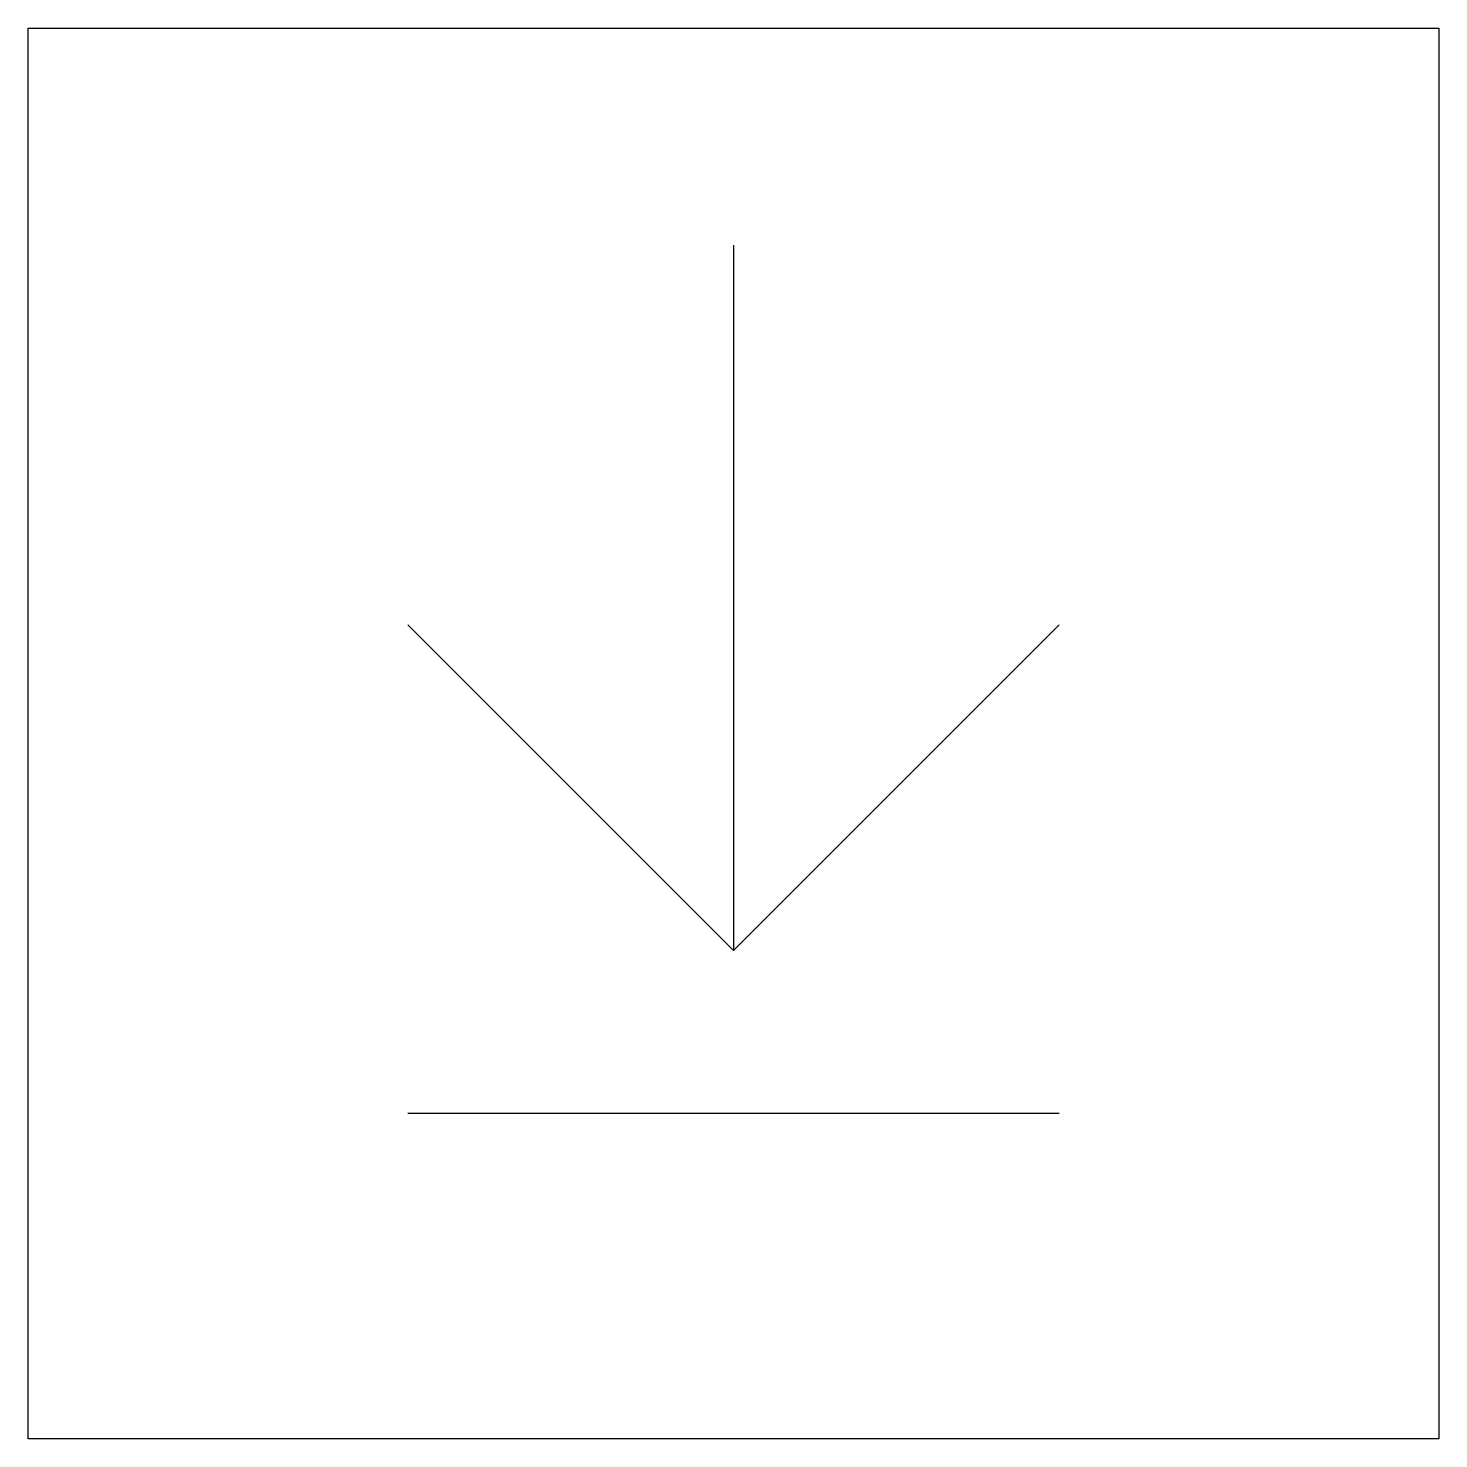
# Model space of a CAD drawing. Extents: x 96.35 to 103.23, y 166.56 to 173.44.
import ezdxf

# ---------------------------------------------------------------- set-up
doc = ezdxf.new("R2010")
doc.units = 0
doc.layers.add('Calque_1', color=7, linetype='CONTINUOUS')

msp = doc.modelspace()

# ---------------------------------------------------------------- linework, layer by layer
at = {"layer": 'Calque_1', "color": 7}
msp.add_lwpolyline([(96.346083, 173.439417), (103.225241, 173.439417), (103.225241, 166.560259), (96.346083, 166.560259)], close=True, dxfattribs=at)
for points in [[(99.785662, 172.381085), (99.785662, 168.941506)], [(98.198164, 170.529004), (99.785662, 168.941506), (101.37316, 170.529004)], [(98.198164, 168.147757), (101.37316, 168.147757)]]:
    msp.add_lwpolyline(points, dxfattribs=at)

doc.saveas('drawing.dxf')
